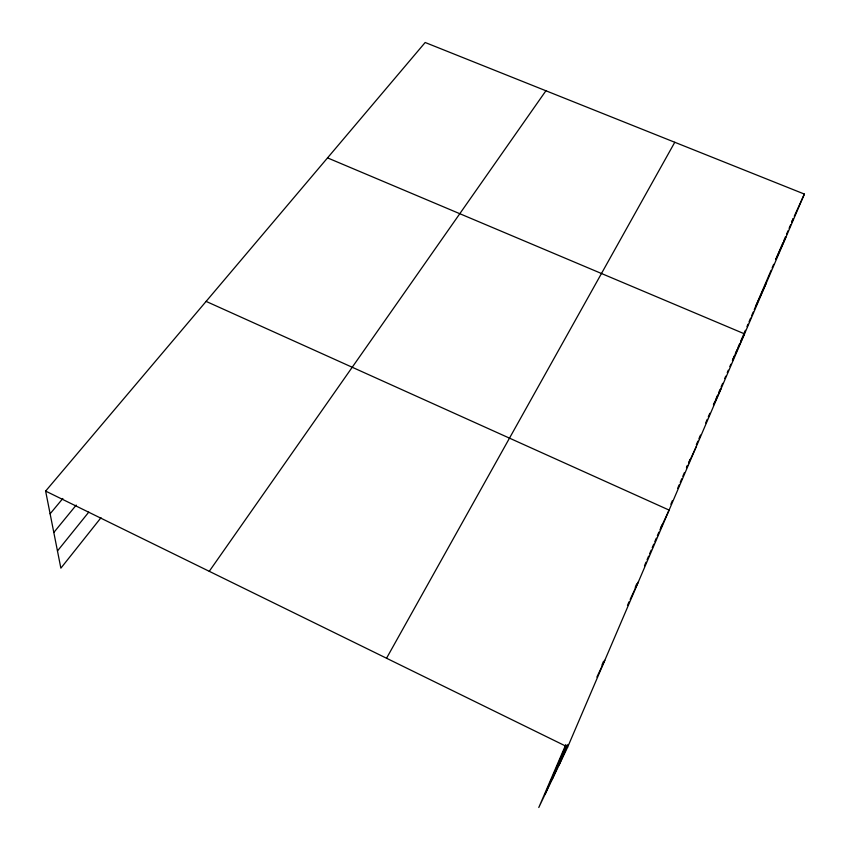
<?xml version="1.0" encoding="UTF-8"?>
<svg xmlns="http://www.w3.org/2000/svg" width="850" height="850" viewBox="0 0 850 850"><rect width="100%" height="100%" fill="white"/><g stroke="black" fill="none" stroke-linecap="round" stroke-linejoin="round"><path stroke-width="1.27" d="M565.824 744.579L538.783 807.5L567.683 747.054L804.376 194.076L425.17 42.5L45.624 491.087L60.871 568.172L100.991 517.724M545.211 794.059L565.951 745.758M552.117 779.609L566.599 745.843M559.13 764.947L567.896 744.483M602.002 664.902L603.564 661.268M627.481 605.444L629.043 601.8M635.216 587.382L636.767 583.78M644.491 565.76L646.032 562.158M647.062 559.757L648.603 556.155M649.634 553.754L651.185 550.141M652.205 547.74L653.756 544.138M654.787 541.737L656.327 538.135M657.358 535.734L658.899 532.121M660.981 527.287L662.012 524.854M670.862 504.22L672.414 500.586M677.62 488.453L679.182 484.808M680.223 482.375L681.785 478.741M682.816 476.308L684.378 472.674M687.501 465.396L686.46 467.819L687.554 465.449M689.063 461.752L690.094 459.329M696.331 444.784L697.882 441.15M698.923 438.728L700.485 435.094M705.681 422.971L707.232 419.337M708.273 416.914L709.835 413.281M713.437 404.866L714.977 401.274M715.997 398.884L717.538 395.293M718.558 392.902L720.099 389.321M721.119 386.931L722.659 383.339M724.71 378.558L725.73 376.168M727.271 372.587L728.291 370.196M729.831 366.605L730.862 364.214M732.392 360.634L734.442 355.853L732.881 359.263M735.484 353.419L737.046 349.764M738.097 347.331L739.659 343.676M740.701 341.243L745.397 330.289M746.959 326.644L748 324.211M749.041 321.778L750.614 318.123M751.655 315.69L753.217 312.046M754.258 309.602L771.12 270.268M772.14 267.888L773.67 264.318M782.914 242.728L775.71 259.558L785.857 237.352M783.944 240.327L785.496 236.725M786.526 234.324L788.067 230.711M789.097 228.31L790.638 224.708M791.669 222.307L793.22 218.694M791.616 222.062L793.199 218.599M794.251 216.293L804.376 194.076M755.82 305.957L765.956 283.836M734.974 354.694L744.536 333.88L327.537 157.887M713.501 405.067L721.406 387.929M688.659 463.069L696.341 446.473M659.951 529.763L669.109 510.096L206.114 301.399M630.148 599.431L638.467 581.687M596.891 677.078L604.817 660.312M386.538 658.24L674.783 142.269M209.259 571.317L545.923 90.769M57.471 550.949L88.772 512.125M53.816 532.472L76.224 505.091M50.118 513.804L62.847 498.483M45.624 491.087L567.683 747.054"/></g></svg>
